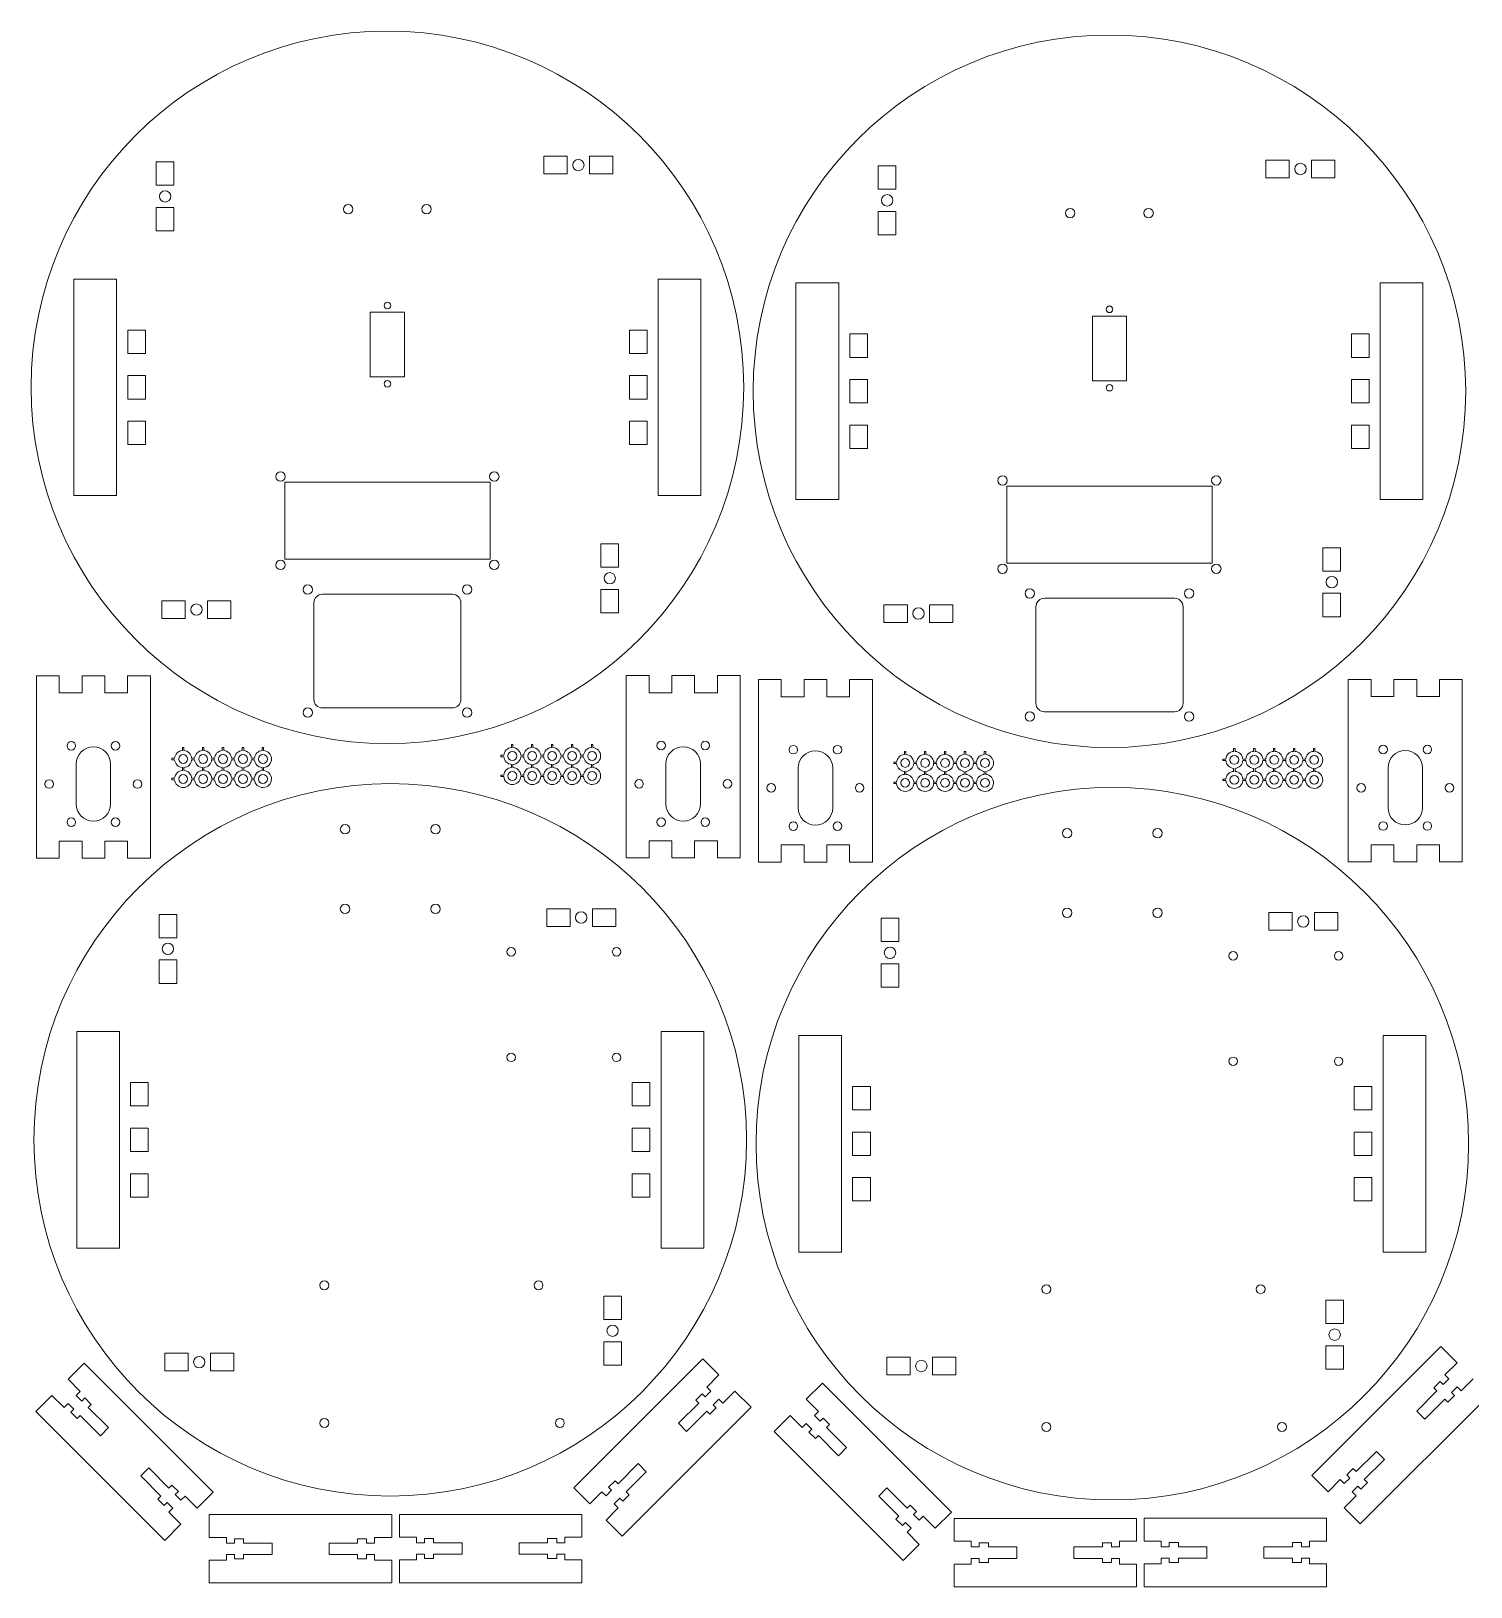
# Model space of a CAD drawing. Header units: millimetres. Extents: x 4 to 776, y 9 to 555.
# Drawn here: x 4 to 510, y 9 to 555 of the extents above; entities that cross this region are included whole.
import ezdxf

# ---------------------------------------------------------------- set-up
doc = ezdxf.new("R2010")
doc.units = ezdxf.units.MM

msp = doc.modelspace()

# ---------------------------------------------------------------- linework, layer by layer
at = {"color": 7, "linetype": 'Continuous', "lineweight": 15}
for p, q in [((48.29, 500.5), (48.29, 508.7)), ((48.29, 508.7), (54.49, 508.7)), ((54.49, 508.7), (54.49, 500.5)), ((184.29, 510.7), (192.49, 510.7)), ((184.29, 504.5), (184.29, 510.7)), ((192.49, 510.7), (192.49, 504.5)), ((200.29, 510.7), (208.49, 510.7)), ((200.29, 504.5), (200.29, 510.7)), ((208.49, 510.7), (208.49, 504.5)), ((437.61, 509.32), (445.81, 509.32)), ((437.61, 503.12), (437.61, 509.32)), ((445.81, 509.32), (445.81, 503.12)), ((453.61, 509.32), (461.81, 509.32)), ((453.61, 503.12), (453.61, 509.32)), ((461.81, 509.32), (461.81, 503.12)), ((192.49, 504.5), (184.29, 504.5)), ((208.49, 504.5), (200.29, 504.5)), ((301.61, 499.12), (301.61, 507.32)), ((301.61, 507.32), (307.81, 507.32)), ((307.81, 507.32), (307.81, 499.12)), ((445.81, 503.12), (437.61, 503.12)), ((461.81, 503.12), (453.61, 503.12)), ((54.49, 500.5), (48.29, 500.5)), ((307.81, 499.12), (301.61, 499.12)), ((48.29, 484.5), (48.29, 492.7)), ((48.29, 492.7), (54.49, 492.7)), ((54.49, 492.7), (54.49, 484.5)), ((301.61, 483.12), (301.61, 491.32)), ((301.61, 491.32), (307.81, 491.32)), ((307.81, 491.32), (307.81, 483.12)), ((54.49, 484.5), (48.29, 484.5)), ((307.81, 483.12), (301.61, 483.12)), ((34.39, 467.6), (19.39, 467.6)), ((19.39, 467.6), (19.39, 391.6)), ((34.39, 391.6), (34.39, 467.6)), ((224.39, 391.6), (224.39, 467.6)), ((224.39, 467.6), (239.39, 467.6)), ((239.39, 467.6), (239.39, 391.6)), ((287.71, 466.22), (272.71, 466.22)), ((272.71, 466.22), (272.71, 390.22)), ((287.71, 390.22), (287.71, 466.22)), ((477.71, 390.22), (477.71, 466.22)), ((477.71, 466.22), (492.71, 466.22)), ((492.71, 466.22), (492.71, 390.22)), ((135.39, 455.95), (123.39, 455.95)), ((123.39, 455.95), (123.39, 433.25)), ((135.39, 433.25), (135.39, 455.95)), ((388.71, 454.57), (376.71, 454.57)), ((376.71, 454.57), (376.71, 431.87)), ((388.71, 431.87), (388.71, 454.57)), ((38.29, 449.7), (44.49, 449.7)), ((38.29, 441.5), (38.29, 449.7)), ((44.49, 449.7), (44.49, 441.5)), ((214.29, 449.7), (214.29, 441.5)), ((220.49, 449.7), (214.29, 449.7)), ((220.49, 441.5), (220.49, 449.7)), ((291.61, 448.32), (297.81, 448.32)), ((291.61, 440.12), (291.61, 448.32)), ((297.81, 448.32), (297.81, 440.12)), ((467.61, 448.32), (467.61, 440.12)), ((473.81, 448.32), (467.61, 448.32)), ((473.81, 440.12), (473.81, 448.32)), ((44.49, 441.5), (38.29, 441.5)), ((214.29, 441.5), (220.49, 441.5)), ((297.81, 440.12), (291.61, 440.12)), ((467.61, 440.12), (473.81, 440.12)), ((38.29, 433.7), (44.49, 433.7)), ((38.29, 425.5), (38.29, 433.7)), ((44.49, 433.7), (44.49, 425.5)), ((123.39, 433.25), (135.39, 433.25)), ((220.49, 433.7), (214.29, 433.7)), ((214.29, 433.7), (214.29, 425.5)), ((220.49, 425.5), (220.49, 433.7)), ((291.61, 432.32), (297.81, 432.32)), ((291.61, 424.12), (291.61, 432.32)), ((297.81, 432.32), (297.81, 424.12)), ((376.71, 431.87), (388.71, 431.87)), ((473.81, 432.32), (467.61, 432.32)), ((467.61, 432.32), (467.61, 424.12)), ((473.81, 424.12), (473.81, 432.32)), ((44.49, 425.5), (38.29, 425.5)), ((214.29, 425.5), (220.49, 425.5)), ((297.81, 424.12), (291.61, 424.12)), ((467.61, 424.12), (473.81, 424.12)), ((38.29, 417.7), (44.49, 417.7)), ((38.29, 409.5), (38.29, 417.7)), ((44.49, 417.7), (44.49, 409.5)), ((220.49, 417.7), (214.29, 417.7)), ((214.29, 417.7), (214.29, 409.5)), ((220.49, 409.5), (220.49, 417.7)), ((291.61, 416.32), (297.81, 416.32)), ((291.61, 408.12), (291.61, 416.32)), ((297.81, 416.32), (297.81, 408.12)), ((473.81, 416.32), (467.61, 416.32)), ((467.61, 416.32), (467.61, 408.12)), ((473.81, 408.12), (473.81, 416.32)), ((44.49, 409.5), (38.29, 409.5)), ((214.29, 409.5), (220.49, 409.5)), ((297.81, 408.12), (291.61, 408.12)), ((467.61, 408.12), (473.81, 408.12)), ((165.39, 396.29), (93.39, 396.29)), ((93.39, 396.29), (93.39, 369.29)), ((165.39, 369.29), (165.39, 396.29)), ((418.71, 394.92), (346.71, 394.92)), ((346.71, 394.92), (346.71, 367.92)), ((418.71, 367.92), (418.71, 394.92)), ((19.39, 391.6), (34.39, 391.6)), ((239.39, 391.6), (224.39, 391.6)), ((272.71, 390.22), (287.71, 390.22)), ((492.71, 390.22), (477.71, 390.22)), ((204.29, 374.7), (210.49, 374.7)), ((204.29, 366.5), (204.29, 374.7)), ((210.49, 374.7), (210.49, 366.5)), ((457.61, 373.32), (463.81, 373.32)), ((457.61, 365.12), (457.61, 373.32)), ((463.81, 373.32), (463.81, 365.12)), ((93.39, 369.29), (165.39, 369.29)), ((210.49, 366.5), (204.29, 366.5)), ((346.71, 367.92), (418.71, 367.92)), ((463.81, 365.12), (457.61, 365.12)), ((152.19, 356.98), (106.58, 356.98)), ((204.29, 358.7), (210.49, 358.7)), ((204.29, 350.5), (204.29, 358.7)), ((210.49, 358.7), (210.49, 350.5)), ((405.52, 355.61), (359.91, 355.61)), ((457.61, 357.32), (463.81, 357.32)), ((457.61, 349.12), (457.61, 357.32)), ((463.81, 357.32), (463.81, 349.12)), ((50.29, 354.7), (58.49, 354.7)), ((50.29, 348.5), (50.29, 354.7)), ((58.49, 354.7), (58.49, 348.5)), ((66.29, 354.7), (74.49, 354.7)), ((66.29, 348.5), (66.29, 354.7)), ((74.49, 354.7), (74.49, 348.5)), ((103.58, 353.98), (103.58, 320.1)), ((155.19, 320.1), (155.19, 353.98)), ((210.49, 350.5), (204.29, 350.5)), ((303.61, 353.32), (311.81, 353.32)), ((303.61, 347.12), (303.61, 353.32)), ((311.81, 353.32), (311.81, 347.12)), ((319.61, 353.32), (327.81, 353.32)), ((319.61, 347.12), (319.61, 353.32)), ((327.81, 353.32), (327.81, 347.12)), ((356.91, 352.61), (356.91, 318.73)), ((408.52, 318.73), (408.52, 352.61)), ((58.49, 348.5), (50.29, 348.5)), ((74.49, 348.5), (66.29, 348.5)), ((311.81, 347.12), (303.61, 347.12)), ((327.81, 347.12), (319.61, 347.12)), ((463.81, 349.12), (457.61, 349.12)), ((14.24, 328.4), (6.24, 328.4)), ((6.24, 328.4), (6.24, 264.4)), ((14.24, 322.4), (14.24, 328.4)), ((22.24, 328.4), (22.24, 322.4)), ((30.24, 328.4), (22.24, 328.4)), ((30.24, 322.4), (30.24, 328.4)), ((38.24, 328.4), (38.24, 322.4)), ((46.24, 328.4), (38.24, 328.4)), ((46.24, 264.4), (46.24, 328.4)), ((221.17, 328.45), (213.17, 328.45)), ((213.17, 328.45), (213.17, 264.45)), ((221.17, 322.45), (221.17, 328.45)), ((229.17, 328.45), (229.17, 322.45)), ((237.17, 328.45), (229.17, 328.45)), ((237.17, 322.45), (237.17, 328.45)), ((245.17, 328.45), (245.17, 322.45)), ((253.17, 328.45), (245.17, 328.45)), ((253.17, 264.45), (253.17, 328.45)), ((22.24, 322.4), (14.24, 322.4)), ((38.24, 322.4), (30.24, 322.4)), ((229.17, 322.45), (221.17, 322.45)), ((245.17, 322.45), (237.17, 322.45)), ((267.56, 327.03), (259.56, 327.03)), ((259.56, 327.03), (259.56, 263.03)), ((267.56, 321.03), (267.56, 327.03)), ((275.56, 327.03), (275.56, 321.03)), ((283.56, 327.03), (275.56, 327.03)), ((283.56, 321.03), (283.56, 327.03)), ((291.56, 327.03), (291.56, 321.03)), ((299.56, 327.03), (291.56, 327.03)), ((299.56, 263.03), (299.56, 327.03)), ((474.5, 327.08), (466.5, 327.08)), ((466.5, 327.08), (466.5, 263.08)), ((474.5, 321.08), (474.5, 327.08)), ((482.5, 327.08), (482.5, 321.08)), ((490.5, 327.08), (482.5, 327.08)), ((490.5, 321.08), (490.5, 327.08)), ((498.5, 327.08), (498.5, 321.08)), ((506.5, 327.08), (498.5, 327.08)), ((506.5, 263.08), (506.5, 327.08)), ((106.58, 317.1), (152.19, 317.1)), ((275.56, 321.03), (267.56, 321.03)), ((291.56, 321.03), (283.56, 321.03)), ((482.5, 321.08), (474.5, 321.08)), ((498.5, 321.08), (490.5, 321.08)), ((359.91, 315.73), (405.52, 315.73)), ((57.47, 303.18), (57.47, 302.16)), ((57.97, 302.16), (57.97, 303.18)), ((64.47, 303.18), (64.47, 302.16)), ((64.97, 302.16), (64.97, 303.18)), ((71.47, 303.18), (71.47, 302.16)), ((71.97, 302.16), (71.97, 303.18)), ((78.47, 303.18), (78.47, 302.16)), ((78.97, 302.16), (78.97, 303.18)), ((85.47, 303.18), (85.47, 302.16)), ((85.97, 302.16), (85.97, 303.18)), ((170.21, 300.48), (169.19, 300.48)), ((172.95, 304.24), (172.95, 303.22)), ((173.45, 303.22), (173.45, 304.24)), ((177.21, 300.48), (176.19, 300.48)), ((179.95, 304.24), (179.95, 303.22)), ((180.45, 303.22), (180.45, 304.24)), ((184.21, 300.48), (183.19, 300.48)), ((186.95, 304.24), (186.95, 303.22)), ((187.45, 303.22), (187.45, 304.24)), ((191.21, 300.48), (190.19, 300.48)), ((193.95, 304.24), (193.95, 303.22)), ((194.45, 303.22), (194.45, 304.24)), ((198.21, 300.48), (197.19, 300.48)), ((200.95, 304.24), (200.95, 303.22)), ((201.45, 303.22), (201.45, 304.24)), ((310.79, 301.81), (310.79, 300.79)), ((311.29, 300.79), (311.29, 301.81)), ((317.79, 301.81), (317.79, 300.79)), ((318.29, 300.79), (318.29, 301.81)), ((324.79, 301.81), (324.79, 300.79)), ((325.29, 300.79), (325.29, 301.81)), ((331.79, 301.81), (331.79, 300.79)), ((332.29, 300.79), (332.29, 301.81)), ((338.79, 301.81), (338.79, 300.79)), ((339.29, 300.79), (339.29, 301.81)), ((426.28, 302.87), (426.28, 301.84)), ((426.78, 301.84), (426.78, 302.87)), ((433.28, 302.87), (433.28, 301.84)), ((433.78, 301.84), (433.78, 302.87)), ((440.28, 302.87), (440.28, 301.84)), ((440.78, 301.84), (440.78, 302.87)), ((447.28, 302.87), (447.28, 301.84)), ((447.78, 301.84), (447.78, 302.87)), ((454.28, 302.87), (454.28, 301.84)), ((454.78, 301.84), (454.78, 302.87)), ((20.19, 297.4), (20.19, 283.4)), ((32.29, 283.4), (32.29, 297.4)), ((54.73, 299.42), (53.71, 299.42)), ((53.71, 298.92), (54.73, 298.92)), ((57.47, 296.18), (57.47, 295.16)), ((57.97, 295.16), (57.97, 296.18)), ((61.73, 299.42), (60.71, 299.42)), ((60.71, 298.92), (61.73, 298.92)), ((64.47, 296.18), (64.47, 295.16)), ((64.97, 295.16), (64.97, 296.18)), ((68.73, 299.42), (67.71, 299.42)), ((67.71, 298.92), (68.73, 298.92)), ((71.47, 296.18), (71.47, 295.16)), ((71.97, 295.16), (71.97, 296.18)), ((75.73, 299.42), (74.71, 299.42)), ((74.71, 298.92), (75.73, 298.92)), ((78.47, 296.18), (78.47, 295.16)), ((78.97, 295.16), (78.97, 296.18)), ((82.73, 299.42), (81.71, 299.42)), ((81.71, 298.92), (82.73, 298.92)), ((85.47, 296.18), (85.47, 295.16)), ((85.97, 295.16), (85.97, 296.18)), ((169.19, 299.98), (170.21, 299.98)), ((172.95, 297.24), (172.95, 296.22)), ((173.45, 296.22), (173.45, 297.24)), ((176.19, 299.98), (177.21, 299.98)), ((179.95, 297.24), (179.95, 296.22)), ((180.45, 296.22), (180.45, 297.24)), ((183.19, 299.98), (184.21, 299.98)), ((186.95, 297.24), (186.95, 296.22)), ((187.45, 296.22), (187.45, 297.24)), ((190.19, 299.98), (191.21, 299.98)), ((193.95, 297.24), (193.95, 296.22)), ((194.45, 296.22), (194.45, 297.24)), ((197.19, 299.98), (198.21, 299.98)), ((200.95, 297.24), (200.95, 296.22)), ((201.45, 296.22), (201.45, 297.24)), ((227.12, 297.45), (227.12, 283.45)), ((239.22, 283.45), (239.22, 297.45)), ((273.51, 296.03), (273.51, 282.03)), ((285.61, 282.03), (285.61, 296.03)), ((308.05, 298.05), (307.03, 298.05)), ((307.03, 297.55), (308.05, 297.55)), ((310.79, 294.81), (310.79, 293.79)), ((311.29, 293.79), (311.29, 294.81)), ((315.05, 298.05), (314.03, 298.05)), ((314.03, 297.55), (315.05, 297.55)), ((317.79, 294.81), (317.79, 293.79)), ((318.29, 293.79), (318.29, 294.81)), ((322.05, 298.05), (321.03, 298.05)), ((321.03, 297.55), (322.05, 297.55)), ((324.79, 294.81), (324.79, 293.79)), ((325.29, 293.79), (325.29, 294.81)), ((329.05, 298.05), (328.03, 298.05)), ((328.03, 297.55), (329.05, 297.55)), ((331.79, 294.81), (331.79, 293.79)), ((332.29, 293.79), (332.29, 294.81)), ((336.05, 298.05), (335.03, 298.05)), ((335.03, 297.55), (336.05, 297.55)), ((338.79, 294.81), (338.79, 293.79)), ((339.29, 293.79), (339.29, 294.81)), ((423.54, 299.11), (422.52, 299.11)), ((422.52, 298.61), (423.54, 298.61)), ((426.28, 295.87), (426.28, 294.84)), ((426.78, 294.84), (426.78, 295.87)), ((430.54, 299.11), (429.52, 299.11)), ((429.52, 298.61), (430.54, 298.61)), ((433.28, 295.87), (433.28, 294.84)), ((433.78, 294.84), (433.78, 295.87)), ((437.54, 299.11), (436.52, 299.11)), ((436.52, 298.61), (437.54, 298.61)), ((440.28, 295.87), (440.28, 294.84)), ((440.78, 294.84), (440.78, 295.87)), ((444.54, 299.11), (443.52, 299.11)), ((443.52, 298.61), (444.54, 298.61)), ((447.28, 295.87), (447.28, 294.84)), ((447.78, 294.84), (447.78, 295.87)), ((451.54, 299.11), (450.52, 299.11)), ((450.52, 298.61), (451.54, 298.61)), ((454.28, 295.87), (454.28, 294.84)), ((454.78, 294.84), (454.78, 295.87)), ((480.45, 296.08), (480.45, 282.08)), ((492.55, 282.08), (492.55, 296.08)), ((54.73, 292.42), (53.71, 292.42)), ((53.71, 291.92), (54.73, 291.92)), ((61.73, 292.42), (60.71, 292.42)), ((60.71, 291.92), (61.73, 291.92)), ((68.73, 292.42), (67.71, 292.42)), ((67.71, 291.92), (68.73, 291.92)), ((75.73, 292.42), (74.71, 292.42)), ((74.71, 291.92), (75.73, 291.92)), ((82.73, 292.42), (81.71, 292.42)), ((81.71, 291.92), (82.73, 291.92)), ((170.21, 293.48), (169.19, 293.48)), ((169.19, 292.98), (170.21, 292.98)), ((177.21, 293.48), (176.19, 293.48)), ((176.19, 292.98), (177.21, 292.98)), ((184.21, 293.48), (183.19, 293.48)), ((183.19, 292.98), (184.21, 292.98)), ((191.21, 293.48), (190.19, 293.48)), ((190.19, 292.98), (191.21, 292.98)), ((198.21, 293.48), (197.19, 293.48)), ((197.19, 292.98), (198.21, 292.98)), ((308.05, 291.05), (307.03, 291.05)), ((307.03, 290.55), (308.05, 290.55)), ((315.05, 291.05), (314.03, 291.05)), ((314.03, 290.55), (315.05, 290.55)), ((322.05, 291.05), (321.03, 291.05)), ((321.03, 290.55), (322.05, 290.55)), ((329.05, 291.05), (328.03, 291.05)), ((328.03, 290.55), (329.05, 290.55)), ((336.05, 291.05), (335.03, 291.05)), ((335.03, 290.55), (336.05, 290.55)), ((423.54, 292.11), (422.52, 292.11)), ((422.52, 291.61), (423.54, 291.61)), ((430.54, 292.11), (429.52, 292.11)), ((429.52, 291.61), (430.54, 291.61)), ((437.54, 292.11), (436.52, 292.11)), ((436.52, 291.61), (437.54, 291.61)), ((444.54, 292.11), (443.52, 292.11)), ((443.52, 291.61), (444.54, 291.61)), ((451.54, 292.11), (450.52, 292.11)), ((450.52, 291.61), (451.54, 291.61)), ((14.24, 270.4), (22.24, 270.4)), ((14.24, 264.4), (14.24, 270.4)), ((22.24, 270.4), (22.24, 264.4)), ((30.24, 270.4), (38.24, 270.4)), ((30.24, 264.4), (30.24, 270.4)), ((38.24, 270.4), (38.24, 264.4)), ((221.17, 270.45), (229.17, 270.45)), ((221.17, 264.45), (221.17, 270.45)), ((229.17, 270.45), (229.17, 264.45)), ((237.17, 270.45), (245.17, 270.45)), ((237.17, 264.45), (237.17, 270.45)), ((245.17, 270.45), (245.17, 264.45)), ((267.56, 269.03), (275.56, 269.03)), ((267.56, 263.03), (267.56, 269.03)), ((275.56, 269.03), (275.56, 263.03)), ((283.56, 269.03), (291.56, 269.03)), ((283.56, 263.03), (283.56, 269.03)), ((291.56, 269.03), (291.56, 263.03)), ((474.5, 269.08), (482.5, 269.08)), ((474.5, 263.08), (474.5, 269.08)), ((482.5, 269.08), (482.5, 263.08)), ((490.5, 269.08), (498.5, 269.08)), ((490.5, 263.08), (490.5, 269.08)), ((498.5, 269.08), (498.5, 263.08)), ((6.24, 264.4), (14.24, 264.4)), ((22.24, 264.4), (30.24, 264.4)), ((38.24, 264.4), (46.24, 264.4)), ((213.17, 264.45), (221.17, 264.45)), ((229.17, 264.45), (237.17, 264.45)), ((245.17, 264.45), (253.17, 264.45)), ((259.56, 263.03), (267.56, 263.03)), ((275.56, 263.03), (283.56, 263.03)), ((291.56, 263.03), (299.56, 263.03)), ((466.5, 263.08), (474.5, 263.08)), ((482.5, 263.08), (490.5, 263.08)), ((498.5, 263.08), (506.5, 263.08)), ((185.29, 246.65), (193.49, 246.65)), ((185.29, 240.45), (185.29, 246.65)), ((193.49, 246.65), (193.49, 240.45)), ((201.29, 246.65), (209.49, 246.65)), ((201.29, 240.45), (201.29, 246.65)), ((209.49, 246.65), (209.49, 240.45)), ((49.29, 236.45), (49.29, 244.65)), ((49.29, 244.65), (55.49, 244.65)), ((55.49, 244.65), (55.49, 236.45)), ((193.49, 240.45), (185.29, 240.45)), ((209.49, 240.45), (201.29, 240.45)), ((302.62, 235.08), (302.62, 243.28)), ((302.62, 243.28), (308.82, 243.28)), ((308.82, 243.28), (308.82, 235.08)), ((438.62, 245.28), (446.82, 245.28)), ((438.62, 239.08), (438.62, 245.28)), ((446.82, 245.28), (446.82, 239.08)), ((454.62, 245.28), (462.82, 245.28)), ((454.62, 239.08), (454.62, 245.28)), ((462.82, 245.28), (462.82, 239.08)), ((55.49, 236.45), (49.29, 236.45)), ((308.82, 235.08), (302.62, 235.08)), ((446.82, 239.08), (438.62, 239.08)), ((462.82, 239.08), (454.62, 239.08)), ((49.29, 220.45), (49.29, 228.65)), ((49.29, 228.65), (55.49, 228.65)), ((55.49, 228.65), (55.49, 220.45)), ((302.62, 219.08), (302.62, 227.28)), ((302.62, 227.28), (308.82, 227.28)), ((308.82, 227.28), (308.82, 219.08)), ((55.49, 220.45), (49.29, 220.45)), ((308.82, 219.08), (302.62, 219.08)), ((35.39, 203.55), (20.39, 203.55)), ((20.39, 203.55), (20.39, 127.55)), ((35.39, 127.55), (35.39, 203.55)), ((225.39, 127.55), (225.39, 203.55)), ((225.39, 203.55), (240.39, 203.55)), ((240.39, 203.55), (240.39, 127.55)), ((288.72, 202.18), (273.72, 202.18)), ((273.72, 202.18), (273.72, 126.18)), ((288.72, 126.18), (288.72, 202.18)), ((478.72, 126.18), (478.72, 202.18)), ((478.72, 202.18), (493.72, 202.18)), ((493.72, 202.18), (493.72, 126.18)), ((39.29, 185.65), (45.49, 185.65)), ((39.29, 177.45), (39.29, 185.65)), ((45.49, 185.65), (45.49, 177.45)), ((215.29, 185.65), (215.29, 177.45)), ((221.49, 185.65), (215.29, 185.65)), ((221.49, 177.45), (221.49, 185.65)), ((292.62, 184.28), (298.82, 184.28)), ((292.62, 176.08), (292.62, 184.28)), ((298.82, 184.28), (298.82, 176.08)), ((468.62, 184.28), (468.62, 176.08)), ((474.82, 184.28), (468.62, 184.28)), ((474.82, 176.08), (474.82, 184.28)), ((45.49, 177.45), (39.29, 177.45)), ((215.29, 177.45), (221.49, 177.45)), ((298.82, 176.08), (292.62, 176.08)), ((468.62, 176.08), (474.82, 176.08)), ((39.29, 169.65), (45.49, 169.65)), ((39.29, 161.45), (39.29, 169.65)), ((45.49, 169.65), (45.49, 161.45)), ((221.49, 169.65), (215.29, 169.65)), ((215.29, 169.65), (215.29, 161.45)), ((221.49, 161.45), (221.49, 169.65)), ((292.62, 168.28), (298.82, 168.28)), ((292.62, 160.08), (292.62, 168.28)), ((298.82, 168.28), (298.82, 160.08)), ((474.82, 168.28), (468.62, 168.28)), ((468.62, 168.28), (468.62, 160.08)), ((474.82, 160.08), (474.82, 168.28)), ((45.49, 161.45), (39.29, 161.45)), ((215.29, 161.45), (221.49, 161.45)), ((298.82, 160.08), (292.62, 160.08)), ((468.62, 160.08), (474.82, 160.08)), ((39.29, 153.65), (45.49, 153.65)), ((39.29, 145.45), (39.29, 153.65)), ((45.49, 153.65), (45.49, 145.45)), ((221.49, 153.65), (215.29, 153.65)), ((215.29, 153.65), (215.29, 145.45)), ((221.49, 145.45), (221.49, 153.65)), ((292.62, 152.28), (298.82, 152.28)), ((292.62, 144.08), (292.62, 152.28)), ((298.82, 152.28), (298.82, 144.08)), ((474.82, 152.28), (468.62, 152.28)), ((468.62, 152.28), (468.62, 144.08)), ((474.82, 144.08), (474.82, 152.28)), ((45.49, 145.45), (39.29, 145.45)), ((215.29, 145.45), (221.49, 145.45)), ((298.82, 144.08), (292.62, 144.08)), ((468.62, 144.08), (474.82, 144.08)), ((20.39, 127.55), (35.39, 127.55)), ((240.39, 127.55), (225.39, 127.55)), ((273.72, 126.18), (288.72, 126.18)), ((493.72, 126.18), (478.72, 126.18)), ((205.29, 110.65), (211.49, 110.65)), ((205.29, 102.45), (205.29, 110.65)), ((211.49, 110.65), (211.49, 102.45)), ((458.62, 109.28), (464.82, 109.28)), ((458.62, 101.08), (458.62, 109.28)), ((464.82, 109.28), (464.82, 101.08)), ((211.49, 102.45), (205.29, 102.45)), ((464.82, 101.08), (458.62, 101.08)), ((205.29, 94.65), (211.49, 94.65)), ((205.29, 86.45), (205.29, 94.65)), ((211.49, 94.65), (211.49, 86.45)), ((499, 92.98), (453.74, 47.72)), ((458.62, 93.28), (464.82, 93.28)), ((458.62, 85.08), (458.62, 93.28)), ((464.82, 93.28), (464.82, 85.08)), ((504.66, 87.32), (499, 92.98)), ((51.29, 90.65), (59.49, 90.65)), ((51.29, 84.45), (51.29, 90.65)), ((59.49, 90.65), (59.49, 84.45)), ((67.29, 90.65), (75.49, 90.65)), ((67.29, 84.45), (67.29, 90.65)), ((75.49, 90.65), (75.49, 84.45)), ((240.02, 88.69), (194.76, 43.44)), ((245.67, 83.03), (240.02, 88.69)), ((304.62, 89.28), (312.82, 89.28)), ((304.62, 83.08), (304.62, 89.28)), ((312.82, 89.28), (312.82, 83.08)), ((320.62, 89.28), (328.82, 89.28)), ((320.62, 83.08), (320.62, 89.28)), ((328.82, 89.28), (328.82, 83.08)), ((23.02, 87.18), (17.37, 81.53)), ((68.28, 41.93), (23.02, 87.18)), ((59.49, 84.45), (51.29, 84.45)), ((75.49, 84.45), (67.29, 84.45)), ((211.49, 86.45), (205.29, 86.45)), ((241.43, 78.79), (245.67, 83.03)), ((312.82, 83.08), (304.62, 83.08)), ((328.82, 83.08), (320.62, 83.08)), ((464.82, 85.08), (458.62, 85.08)), ((500.41, 83.08), (504.66, 87.32)), ((501.83, 81.66), (500.41, 83.08)), ((17.37, 81.53), (21.61, 77.28)), ((21.61, 77.28), (20.19, 75.87)), ((237.54, 74.19), (239.81, 76.46)), ((239.81, 76.46), (240.87, 75.4)), ((240.87, 75.4), (242.85, 77.38)), ((242.85, 77.38), (241.43, 78.79)), ((251.33, 77.38), (247.09, 73.13)), ((256.99, 71.72), (251.33, 77.38)), ((282, 80.15), (276.35, 74.5)), ((327.26, 34.9), (282, 80.15)), ((490.51, 70.35), (497.59, 77.42)), ((496.52, 78.48), (498.79, 80.74)), ((497.59, 77.42), (496.52, 78.48)), ((498.79, 80.74), (499.85, 79.68)), ((499.85, 79.68), (501.83, 81.66)), ((504.66, 78.83), (502.68, 76.85)), ((502.68, 76.85), (503.74, 75.79)), ((506.07, 77.42), (504.66, 78.83)), ((510.31, 81.66), (506.07, 77.42)), ((11.71, 75.87), (6.05, 70.21)), ((15.95, 71.63), (11.71, 75.87)), ((17.37, 73.04), (15.95, 71.63)), ((19.35, 71.06), (17.37, 73.04)), ((18.29, 70), (19.35, 71.06)), ((20.19, 75.87), (22.17, 73.89)), ((22.17, 73.89), (23.24, 74.95)), ((23.24, 74.95), (25.5, 72.69)), ((25.5, 72.69), (24.44, 71.63)), ((24.44, 71.63), (31.51, 64.56)), ((211.73, 26.47), (256.99, 71.72)), ((231.53, 66.06), (238.6, 73.13)), ((238.6, 73.13), (237.54, 74.19)), ((244.76, 71.51), (242.49, 69.25)), ((245.67, 74.55), (243.7, 72.57)), ((243.7, 72.57), (244.76, 71.51)), ((247.09, 73.13), (245.67, 74.55)), ((276.35, 74.5), (280.59, 70.26)), ((470.72, 30.75), (515.97, 76)), ((500.41, 74.59), (493.34, 67.52)), ((501.47, 73.53), (500.41, 74.59)), ((503.74, 75.79), (501.47, 73.53)), ((6.05, 70.21), (51.31, 24.96)), ((20.55, 67.74), (18.29, 70)), ((21.61, 68.8), (20.55, 67.74)), ((28.68, 61.73), (21.61, 68.8)), ((234.36, 63.23), (231.53, 66.06)), ((241.43, 70.31), (234.36, 63.23)), ((242.49, 69.25), (241.43, 70.31)), ((270.69, 68.84), (265.03, 63.18)), ((274.93, 64.6), (270.69, 68.84)), ((276.35, 66.01), (274.93, 64.6)), ((278.33, 64.03), (276.35, 66.01)), ((280.59, 70.26), (279.18, 68.84)), ((279.18, 68.84), (281.16, 66.86)), ((281.16, 66.86), (282.22, 67.92)), ((282.22, 67.92), (284.48, 65.66)), ((284.48, 65.66), (283.42, 64.6)), ((493.34, 67.52), (490.51, 70.35)), ((31.51, 64.56), (28.68, 61.73)), ((265.03, 63.18), (310.29, 17.93)), ((277.27, 62.97), (278.33, 64.03)), ((279.53, 60.71), (277.27, 62.97)), ((280.59, 61.77), (279.53, 60.71)), ((287.66, 54.7), (280.59, 61.77)), ((283.42, 64.6), (290.49, 57.53)), ((290.49, 57.53), (287.66, 54.7)), ((469.3, 49.13), (476.37, 56.21)), ((476.37, 56.21), (479.2, 53.38)), ((42.82, 47.59), (45.65, 50.41)), ((45.65, 50.41), (52.72, 43.34)), ((210.32, 44.85), (217.39, 51.92)), ((217.39, 51.92), (220.22, 49.09)), ((465.98, 47.93), (468.24, 50.2)), ((468.24, 50.2), (469.3, 49.13)), ((479.2, 53.38), (472.13, 46.31)), ((49.89, 40.51), (42.82, 47.59)), ((52.72, 43.34), (53.78, 44.4)), ((53.78, 44.4), (56.04, 42.14)), ((207, 43.65), (209.26, 45.91)), ((209.26, 45.91), (210.32, 44.85)), ((220.22, 49.09), (213.15, 42.02)), ((453.74, 47.72), (459.4, 42.06)), ((459.4, 42.06), (463.64, 46.31)), ((463.64, 46.31), (465.06, 44.89)), ((465.06, 44.89), (467.04, 46.87)), ((467.04, 46.87), (465.98, 47.93)), ((469.87, 44.04), (467.89, 42.06)), ((470.93, 42.98), (469.87, 44.04)), ((473.19, 45.25), (470.93, 42.98)), ((472.13, 46.31), (473.19, 45.25)), ((48.83, 39.45), (49.89, 40.51)), ((51.1, 37.19), (48.83, 39.45)), ((52.16, 38.25), (51.1, 37.19)), ((54.14, 36.27), (52.16, 38.25)), ((56.04, 42.14), (54.98, 41.08)), ((54.98, 41.08), (56.96, 39.1)), ((56.96, 39.1), (58.38, 40.51)), ((58.38, 40.51), (62.62, 36.27)), ((62.62, 36.27), (68.28, 41.93)), ((194.76, 43.44), (200.42, 37.78)), ((200.42, 37.78), (204.66, 42.02)), ((204.66, 42.02), (206.08, 40.61)), ((206.08, 40.61), (208.06, 42.59)), ((208.06, 42.59), (207, 43.65)), ((210.89, 39.76), (208.91, 37.78)), ((211.95, 38.7), (210.89, 39.76)), ((214.21, 40.96), (211.95, 38.7)), ((213.15, 42.02), (214.21, 40.96)), ((301.8, 40.56), (304.63, 43.39)), ((308.87, 33.49), (301.8, 40.56)), ((304.63, 43.39), (311.7, 36.31)), ((469.3, 40.65), (465.06, 36.41)), ((467.89, 42.06), (469.3, 40.65)), ((52.72, 34.86), (54.14, 36.27)), ((56.96, 30.62), (52.72, 34.86)), ((66.91, 34.04), (66.91, 26.04)), ((130.91, 34.04), (66.91, 34.04)), ((130.91, 26.04), (130.91, 34.04)), ((133.58, 34.12), (133.58, 26.12)), ((197.58, 34.12), (133.58, 34.12)), ((197.58, 26.12), (197.58, 34.12)), ((210.32, 36.36), (206.08, 32.12)), ((208.91, 37.78), (210.32, 36.36)), ((307.81, 32.42), (308.87, 33.49)), ((311.7, 36.31), (312.76, 37.37)), ((312.76, 37.37), (315.03, 35.11)), ((315.03, 35.11), (313.97, 34.05)), ((313.97, 34.05), (315.95, 32.07)), ((315.95, 32.07), (317.36, 33.49)), ((317.36, 33.49), (321.6, 29.24)), ((321.6, 29.24), (327.26, 34.9)), ((465.06, 36.41), (470.72, 30.75)), ((51.31, 24.96), (56.96, 30.62)), ((206.08, 32.12), (211.73, 26.47)), ((310.08, 30.16), (307.81, 32.42)), ((311.14, 31.22), (310.08, 30.16)), ((313.12, 29.24), (311.14, 31.22)), ((311.7, 27.83), (313.12, 29.24)), ((315.95, 23.59), (311.7, 27.83)), ((328.23, 32.67), (328.23, 24.67)), ((392.23, 32.67), (328.23, 32.67)), ((392.23, 24.67), (392.23, 32.67)), ((394.91, 32.74), (394.91, 24.74)), ((458.91, 32.74), (394.91, 32.74)), ((458.91, 24.74), (458.91, 32.74)), ((66.91, 26.04), (72.91, 26.04)), ((72.91, 26.04), (72.91, 24.04)), ((72.91, 24.04), (75.71, 24.04)), ((75.71, 25.54), (78.91, 25.54)), ((75.71, 24.04), (75.71, 25.54)), ((78.91, 25.54), (78.91, 24.04)), ((78.91, 24.04), (88.91, 24.04)), ((88.91, 24.04), (88.91, 20.04)), ((108.91, 24.04), (118.91, 24.04)), ((108.91, 20.04), (108.91, 24.04)), ((118.91, 25.54), (122.11, 25.54)), ((118.91, 24.04), (118.91, 25.54)), ((122.11, 25.54), (122.11, 24.04)), ((122.11, 24.04), (124.91, 24.04)), ((124.91, 26.04), (130.91, 26.04)), ((124.91, 24.04), (124.91, 26.04)), ((133.58, 26.12), (139.58, 26.12)), ((139.58, 26.12), (139.58, 24.12)), ((139.58, 24.12), (142.38, 24.12)), ((142.38, 25.62), (145.58, 25.62)), ((142.38, 24.12), (142.38, 25.62)), ((145.58, 25.62), (145.58, 24.12)), ((145.58, 24.12), (155.58, 24.12)), ((155.58, 24.12), (155.58, 20.12)), ((175.58, 24.12), (185.58, 24.12)), ((175.58, 20.12), (175.58, 24.12)), ((185.58, 25.62), (188.78, 25.62)), ((185.58, 24.12), (185.58, 25.62)), ((188.78, 25.62), (188.78, 24.12)), ((188.78, 24.12), (191.58, 24.12)), ((191.58, 26.12), (197.58, 26.12)), ((191.58, 24.12), (191.58, 26.12)), ((310.29, 17.93), (315.95, 23.59)), ((328.23, 24.67), (334.23, 24.67)), ((334.23, 24.67), (334.23, 22.67)), ((334.23, 22.67), (337.03, 22.67)), ((337.03, 24.17), (340.23, 24.17)), ((337.03, 22.67), (337.03, 24.17)), ((340.23, 24.17), (340.23, 22.67)), ((340.23, 22.67), (350.23, 22.67)), ((350.23, 22.67), (350.23, 18.67)), ((370.23, 22.67), (380.23, 22.67)), ((370.23, 18.67), (370.23, 22.67)), ((380.23, 24.17), (383.43, 24.17)), ((380.23, 22.67), (380.23, 24.17)), ((383.43, 24.17), (383.43, 22.67)), ((383.43, 22.67), (386.23, 22.67)), ((386.23, 24.67), (392.23, 24.67)), ((386.23, 22.67), (386.23, 24.67)), ((394.91, 24.74), (400.91, 24.74)), ((400.91, 24.74), (400.91, 22.74)), ((400.91, 22.74), (403.71, 22.74)), ((403.71, 24.24), (406.91, 24.24)), ((403.71, 22.74), (403.71, 24.24)), ((406.91, 24.24), (406.91, 22.74)), ((406.91, 22.74), (416.91, 22.74)), ((416.91, 22.74), (416.91, 18.74)), ((436.91, 22.74), (446.91, 22.74)), ((436.91, 18.74), (436.91, 22.74)), ((446.91, 24.24), (450.11, 24.24)), ((446.91, 22.74), (446.91, 24.24)), ((450.11, 24.24), (450.11, 22.74)), ((450.11, 22.74), (452.91, 22.74)), ((452.91, 24.74), (458.91, 24.74)), ((452.91, 22.74), (452.91, 24.74)), ((66.91, 18.04), (66.91, 10.04)), ((72.91, 18.04), (66.91, 18.04)), ((72.91, 20.04), (72.91, 18.04)), ((75.71, 20.04), (72.91, 20.04)), ((75.71, 18.54), (75.71, 20.04)), ((78.91, 18.54), (75.71, 18.54)), ((78.91, 20.04), (78.91, 18.54)), ((88.91, 20.04), (78.91, 20.04)), ((118.91, 20.04), (108.91, 20.04)), ((118.91, 18.54), (118.91, 20.04)), ((122.11, 18.54), (118.91, 18.54)), ((122.11, 20.04), (122.11, 18.54)), ((124.91, 20.04), (122.11, 20.04)), ((124.91, 18.04), (124.91, 20.04)), ((130.91, 18.04), (124.91, 18.04)), ((130.91, 10.04), (130.91, 18.04)), ((133.58, 18.12), (133.58, 10.12)), ((139.58, 18.12), (133.58, 18.12)), ((139.58, 20.12), (139.58, 18.12)), ((142.38, 20.12), (139.58, 20.12)), ((142.38, 18.62), (142.38, 20.12)), ((145.58, 18.62), (142.38, 18.62)), ((145.58, 20.12), (145.58, 18.62)), ((155.58, 20.12), (145.58, 20.12)), ((185.58, 20.12), (175.58, 20.12)), ((185.58, 18.62), (185.58, 20.12)), ((188.78, 18.62), (185.58, 18.62)), ((188.78, 20.12), (188.78, 18.62)), ((191.58, 20.12), (188.78, 20.12)), ((191.58, 18.12), (191.58, 20.12)), ((197.58, 18.12), (191.58, 18.12)), ((197.58, 10.12), (197.58, 18.12)), ((328.23, 16.67), (328.23, 8.67)), ((334.23, 16.67), (328.23, 16.67)), ((334.23, 18.67), (334.23, 16.67)), ((337.03, 18.67), (334.23, 18.67)), ((337.03, 17.17), (337.03, 18.67)), ((340.23, 17.17), (337.03, 17.17)), ((340.23, 18.67), (340.23, 17.17)), ((350.23, 18.67), (340.23, 18.67)), ((380.23, 18.67), (370.23, 18.67)), ((380.23, 17.17), (380.23, 18.67)), ((383.43, 17.17), (380.23, 17.17)), ((383.43, 18.67), (383.43, 17.17)), ((386.23, 18.67), (383.43, 18.67)), ((386.23, 16.67), (386.23, 18.67)), ((392.23, 16.67), (386.23, 16.67)), ((392.23, 8.67), (392.23, 16.67)), ((394.91, 16.74), (394.91, 8.74)), ((400.91, 16.74), (394.91, 16.74)), ((400.91, 18.74), (400.91, 16.74)), ((403.71, 18.74), (400.91, 18.74)), ((403.71, 17.24), (403.71, 18.74)), ((406.91, 17.24), (403.71, 17.24)), ((406.91, 18.74), (406.91, 17.24)), ((416.91, 18.74), (406.91, 18.74)), ((446.91, 18.74), (436.91, 18.74)), ((446.91, 17.24), (446.91, 18.74)), ((450.11, 17.24), (446.91, 17.24)), ((450.11, 18.74), (450.11, 17.24)), ((452.91, 18.74), (450.11, 18.74)), ((452.91, 16.74), (452.91, 18.74)), ((458.91, 16.74), (452.91, 16.74)), ((458.91, 8.74), (458.91, 16.74)), ((66.91, 10.04), (130.91, 10.04)), ((133.58, 10.12), (197.58, 10.12)), ((328.23, 8.67), (392.23, 8.67)), ((394.91, 8.74), (458.91, 8.74))]:
    msp.add_line(p, q, dxfattribs=at)
for centre, radius in [((129.39, 429.6), 125), ((382.71, 428.22), 125), ((196.39, 507.6), 2), ((449.71, 506.22), 2), ((51.39, 496.6), 2), ((304.71, 495.22), 2), ((115.64, 492.1), 1.65), ((143.14, 492.1), 1.65), ((368.96, 490.72), 1.65), ((396.46, 490.72), 1.65), ((129.39, 458.35), 1.15), ((382.71, 456.97), 1.15), ((129.39, 430.85), 1.15), ((382.71, 429.47), 1.15), ((91.89, 398.29), 1.65), ((166.89, 398.29), 1.65), ((345.21, 396.92), 1.65), ((420.21, 396.92), 1.65), ((91.89, 367.29), 1.65), ((166.89, 367.29), 1.65), ((345.21, 365.92), 1.65), ((420.21, 365.92), 1.65), ((207.39, 362.6), 2), ((460.71, 361.22), 2), ((101.45, 358.63), 1.65), ((157.33, 358.63), 1.65), ((354.77, 357.26), 1.65), ((410.65, 357.26), 1.65), ((62.39, 351.6), 2), ((315.71, 350.22), 2), ((101.45, 315.45), 1.65), ((157.33, 315.45), 1.65), ((354.77, 314.08), 1.65), ((410.65, 314.08), 1.65), ((18.49, 303.83), 1.5), ((33.99, 303.83), 1.5), ((57.72, 299.17), 1.55), ((64.72, 299.17), 1.55), ((71.72, 299.17), 1.55), ((78.72, 299.17), 1.55), ((85.72, 299.17), 1.55), ((173.2, 300.23), 1.55), ((180.2, 300.23), 1.55), ((187.2, 300.23), 1.55), ((194.2, 300.23), 1.55), ((201.2, 300.23), 1.55), ((225.42, 303.88), 1.5), ((240.92, 303.88), 1.5), ((271.81, 302.45), 1.5), ((287.31, 302.45), 1.5), ((426.53, 298.86), 1.55), ((433.53, 298.86), 1.55), ((440.53, 298.86), 1.55), ((447.53, 298.86), 1.55), ((454.53, 298.86), 1.55), ((478.75, 302.5), 1.5), ((494.25, 302.5), 1.5), ((311.04, 297.8), 1.55), ((318.04, 297.8), 1.55), ((325.04, 297.8), 1.55), ((332.04, 297.8), 1.55), ((339.04, 297.8), 1.55), ((130.39, 165.55), 125), ((10.74, 290.4), 1.5), ((41.74, 290.4), 1.5), ((57.72, 292.17), 1.55), ((64.72, 292.17), 1.55), ((71.72, 292.17), 1.55), ((78.72, 292.17), 1.55), ((85.72, 292.17), 1.55), ((173.2, 293.23), 1.55), ((180.2, 293.23), 1.55), ((187.2, 293.23), 1.55), ((194.2, 293.23), 1.55), ((201.2, 293.23), 1.55), ((217.67, 290.45), 1.5), ((248.67, 290.45), 1.5), ((264.06, 289.03), 1.5), ((295.06, 289.03), 1.5), ((311.04, 290.8), 1.55), ((318.04, 290.8), 1.55), ((325.04, 290.8), 1.55), ((332.04, 290.8), 1.55), ((339.04, 290.8), 1.55), ((426.53, 291.86), 1.55), ((433.53, 291.86), 1.55), ((440.53, 291.86), 1.55), ((447.53, 291.86), 1.55), ((454.53, 291.86), 1.55), ((471, 289.08), 1.5), ((502, 289.08), 1.5), ((383.72, 164.18), 125), ((18.49, 276.98), 1.5), ((33.99, 276.98), 1.5), ((225.42, 277.03), 1.5), ((240.92, 277.03), 1.5), ((114.52, 274.52), 1.65), ((146.27, 274.52), 1.65), ((271.81, 275.61), 1.5), ((287.31, 275.61), 1.5), ((367.84, 273.15), 1.65), ((399.59, 273.15), 1.65), ((478.75, 275.66), 1.5), ((494.25, 275.66), 1.5), ((114.52, 246.58), 1.65), ((146.27, 246.58), 1.65), ((367.84, 245.21), 1.65), ((399.59, 245.21), 1.65), ((197.39, 243.55), 2), ((450.72, 242.18), 2), ((52.39, 232.55), 2), ((172.8, 231.48), 1.5), ((209.8, 231.48), 1.5), ((305.72, 231.18), 2), ((426.12, 230.1), 1.5), ((463.12, 230.1), 1.5), ((172.8, 194.48), 1.5), ((209.8, 194.48), 1.5), ((426.12, 193.1), 1.5), ((463.12, 193.1), 1.5), ((107.28, 114.49), 1.56), ((182.41, 114.49), 1.56), ((360.6, 113.12), 1.56), ((435.74, 113.12), 1.56), ((208.39, 98.55), 2), ((461.72, 97.18), 2), ((63.39, 87.55), 2), ((316.72, 86.18), 2), ((107.28, 66.16), 1.56), ((189.9, 66.16), 1.56), ((360.6, 64.78), 1.56), ((443.23, 64.78), 1.56)]:
    msp.add_circle(centre, radius, dxfattribs=at)
for centre, radius, start, end in [((106.58, 353.98), 3, 90, 180), ((152.19, 353.98), 3, 0, 90), ((359.91, 352.61), 3, 90, 180), ((405.52, 352.61), 3, 0, 90), ((106.58, 320.1), 3, 180, 270), ((152.19, 320.1), 3, 270, 0), ((359.91, 318.73), 3, 180, 270), ((405.52, 318.73), 3, 270, 0), ((26.24, 297.4), 6.05, 0, 180), ((57.72, 299.17), 3, 94.7802, 175.2198), ((57.72, 306.17), 3, 265.2198, 274.7802), ((57.72, 299.17), 3, 4.7802, 85.2198), ((64.72, 299.17), 3, 94.7802, 175.2198), ((64.72, 306.17), 3, 265.2198, 274.7802), ((64.72, 299.17), 3, 4.7802, 85.2198), ((71.72, 299.17), 3, 94.7802, 175.2198), ((71.72, 306.17), 3, 265.2198, 274.7802), ((71.72, 299.17), 3, 4.7802, 85.2198), ((78.72, 299.17), 3, 94.7802, 175.2198), ((78.72, 306.17), 3, 265.2198, 274.7802), ((78.72, 299.17), 3, 4.7802, 85.2198), ((85.72, 299.17), 3, 94.7802, 175.2198), ((85.72, 306.17), 3, 265.2198, 274.7802), ((85.72, 299.17), 3, 274.7802, 85.2198), ((166.2, 300.23), 3, 355.2198, 4.7802), ((173.2, 300.23), 3, 94.7802, 175.2198), ((173.2, 307.23), 3, 265.2198, 274.7802), ((173.2, 300.23), 3, 4.7802, 85.2198), ((180.2, 300.23), 3, 94.7802, 175.2198), ((180.2, 307.23), 3, 265.2198, 274.7802), ((180.2, 300.23), 3, 4.7802, 85.2198), ((187.2, 300.23), 3, 94.7802, 175.2198), ((187.2, 307.23), 3, 265.2198, 274.7802), ((187.2, 300.23), 3, 4.7802, 85.2198), ((194.2, 300.23), 3, 94.7802, 175.2198), ((194.2, 307.23), 3, 265.2198, 274.7802), ((194.2, 300.23), 3, 4.7802, 85.2198), ((201.2, 300.23), 3, 94.7802, 175.2198), ((201.2, 307.23), 3, 265.2198, 274.7802), ((201.2, 300.23), 3, 274.7802, 85.2198), ((233.17, 297.45), 6.05, 0, 180), ((279.56, 296.03), 6.05, 0, 180), ((311.04, 297.8), 3, 94.7802, 175.2198), ((311.04, 304.8), 3, 265.2198, 274.7802), ((311.04, 297.8), 3, 4.7802, 85.2198), ((318.04, 297.8), 3, 94.7802, 175.2198), ((318.04, 304.8), 3, 265.2198, 274.7802), ((318.04, 297.8), 3, 4.7802, 85.2198), ((325.04, 297.8), 3, 94.7802, 175.2198), ((325.04, 304.8), 3, 265.2198, 274.7802), ((325.04, 297.8), 3, 4.7802, 85.2198), ((332.04, 297.8), 3, 94.7802, 175.2198), ((332.04, 304.8), 3, 265.2198, 274.7802), ((332.04, 297.8), 3, 4.7802, 85.2198), ((339.04, 297.8), 3, 94.7802, 175.2198), ((339.04, 304.8), 3, 265.2198, 274.7802), ((339.04, 297.8), 3, 274.7802, 85.2198), ((426.53, 298.86), 3, 94.7802, 175.2198), ((426.53, 305.86), 3, 265.2198, 274.7802), ((426.53, 298.86), 3, 4.7802, 85.2198), ((433.53, 298.86), 3, 94.7802, 175.2198), ((433.53, 305.86), 3, 265.2198, 274.7802), ((433.53, 298.86), 3, 4.7802, 85.2198), ((440.53, 298.86), 3, 94.7802, 175.2198), ((440.53, 305.86), 3, 265.2198, 274.7802), ((440.53, 298.86), 3, 4.7802, 85.2198), ((447.53, 298.86), 3, 94.7802, 175.2198), ((447.53, 305.86), 3, 265.2198, 274.7802), ((447.53, 298.86), 3, 4.7802, 85.2198), ((454.53, 298.86), 3, 94.7802, 175.2198), ((454.53, 305.86), 3, 265.2198, 274.7802), ((454.53, 298.86), 3, 274.7802, 85.2198), ((486.5, 296.08), 6.05, 0, 180), ((50.72, 299.17), 3, 355.2198, 4.7802), ((57.72, 299.17), 3, 184.7802, 265.2198), ((57.72, 292.17), 3, 94.7802, 175.2198), ((57.72, 299.17), 3, 274.7802, 355.2198), ((57.72, 292.17), 3, 4.7802, 85.2198), ((64.72, 299.17), 3, 184.7802, 265.2198), ((64.72, 292.17), 3, 94.7802, 175.2198), ((64.72, 299.17), 3, 274.7802, 355.2198), ((64.72, 292.17), 3, 4.7802, 85.2198), ((71.72, 299.17), 3, 184.7802, 265.2198), ((71.72, 292.17), 3, 94.7802, 175.2198), ((71.72, 299.17), 3, 274.7802, 355.2198), ((71.72, 292.17), 3, 4.7802, 85.2198), ((78.72, 299.17), 3, 184.7802, 265.2198), ((78.72, 292.17), 3, 94.7802, 175.2198), ((78.72, 299.17), 3, 274.7802, 355.2198), ((78.72, 292.17), 3, 4.7802, 85.2198), ((85.72, 299.17), 3, 184.7802, 265.2198), ((85.72, 292.17), 3, 94.7802, 175.2198), ((85.72, 292.17), 3, 184.7802, 85.2198), ((173.2, 300.23), 3, 184.7802, 265.2198), ((173.2, 293.23), 3, 94.7802, 175.2198), ((173.2, 300.23), 3, 274.7802, 355.2198), ((173.2, 293.23), 3, 4.7802, 85.2198), ((180.2, 300.23), 3, 184.7802, 265.2198), ((180.2, 293.23), 3, 94.7802, 175.2198), ((180.2, 300.23), 3, 274.7802, 355.2198), ((180.2, 293.23), 3, 4.7802, 85.2198), ((187.2, 300.23), 3, 184.7802, 265.2198), ((187.2, 293.23), 3, 94.7802, 175.2198), ((187.2, 300.23), 3, 274.7802, 355.2198), ((187.2, 293.23), 3, 4.7802, 85.2198), ((194.2, 300.23), 3, 184.7802, 265.2198), ((194.2, 293.23), 3, 94.7802, 175.2198), ((194.2, 300.23), 3, 274.7802, 355.2198), ((194.2, 293.23), 3, 4.7802, 85.2198), ((201.2, 300.23), 3, 184.7802, 265.2198), ((201.2, 293.23), 3, 94.7802, 175.2198), ((201.2, 293.23), 3, 184.7802, 85.2198), ((304.04, 297.8), 3, 355.2198, 4.7802), ((311.04, 297.8), 3, 184.7802, 265.2198), ((311.04, 297.8), 3, 274.7802, 355.2198), ((318.04, 297.8), 3, 184.7802, 265.2198), ((318.04, 297.8), 3, 274.7802, 355.2198), ((325.04, 297.8), 3, 184.7802, 265.2198), ((325.04, 297.8), 3, 274.7802, 355.2198), ((332.04, 297.8), 3, 184.7802, 265.2198), ((332.04, 297.8), 3, 274.7802, 355.2198), ((339.04, 297.8), 3, 184.7802, 265.2198), ((419.53, 298.86), 3, 355.2198, 4.7802), ((426.53, 298.86), 3, 184.7802, 265.2198), ((426.53, 291.86), 3, 94.7802, 175.2198), ((426.53, 298.86), 3, 274.7802, 355.2198), ((426.53, 291.86), 3, 4.7802, 85.2198), ((433.53, 298.86), 3, 184.7802, 265.2198), ((433.53, 291.86), 3, 94.7802, 175.2198), ((433.53, 298.86), 3, 274.7802, 355.2198), ((433.53, 291.86), 3, 4.7802, 85.2198), ((440.53, 298.86), 3, 184.7802, 265.2198), ((440.53, 291.86), 3, 94.7802, 175.2198), ((440.53, 298.86), 3, 274.7802, 355.2198), ((440.53, 291.86), 3, 4.7802, 85.2198), ((447.53, 298.86), 3, 184.7802, 265.2198), ((447.53, 291.86), 3, 94.7802, 175.2198), ((447.53, 298.86), 3, 274.7802, 355.2198), ((447.53, 291.86), 3, 4.7802, 85.2198), ((454.53, 298.86), 3, 184.7802, 265.2198), ((454.53, 291.86), 3, 94.7802, 175.2198), ((454.53, 291.86), 3, 184.7802, 85.2198), ((50.72, 292.17), 3, 355.2198, 4.7802), ((57.72, 292.17), 3, 184.7802, 355.2198), ((64.72, 292.17), 3, 184.7802, 355.2198), ((71.72, 292.17), 3, 184.7802, 355.2198), ((78.72, 292.17), 3, 184.7802, 355.2198), ((166.2, 293.23), 3, 355.2198, 4.7802), ((173.2, 293.23), 3, 184.7802, 355.2198), ((180.2, 293.23), 3, 184.7802, 355.2198), ((187.2, 293.23), 3, 184.7802, 355.2198), ((194.2, 293.23), 3, 184.7802, 355.2198), ((304.04, 290.8), 3, 355.2198, 4.7802), ((311.04, 290.8), 3, 94.7802, 175.2198), ((311.04, 290.8), 3, 184.7802, 355.2198), ((311.04, 290.8), 3, 4.7802, 85.2198), ((318.04, 290.8), 3, 94.7802, 175.2198), ((318.04, 290.8), 3, 184.7802, 355.2198), ((318.04, 290.8), 3, 4.7802, 85.2198), ((325.04, 290.8), 3, 94.7802, 175.2198), ((325.04, 290.8), 3, 184.7802, 355.2198), ((325.04, 290.8), 3, 4.7802, 85.2198), ((332.04, 290.8), 3, 94.7802, 175.2198), ((332.04, 290.8), 3, 184.7802, 355.2198), ((332.04, 290.8), 3, 4.7802, 85.2198), ((339.04, 290.8), 3, 94.7802, 175.2198), ((339.04, 290.8), 3, 184.7802, 85.2198), ((419.53, 291.86), 3, 355.2198, 4.7802), ((426.53, 291.86), 3, 184.7802, 355.2198), ((433.53, 291.86), 3, 184.7802, 355.2198), ((440.53, 291.86), 3, 184.7802, 355.2198), ((447.53, 291.86), 3, 184.7802, 355.2198), ((26.24, 283.4), 6.05, 180, 0), ((233.17, 283.45), 6.05, 180, 0), ((279.56, 282.03), 6.05, 180, 0), ((486.5, 282.08), 6.05, 180, 0)]:
    msp.add_arc(centre, radius, start, end, dxfattribs=at)

doc.saveas('drawing.dxf')
